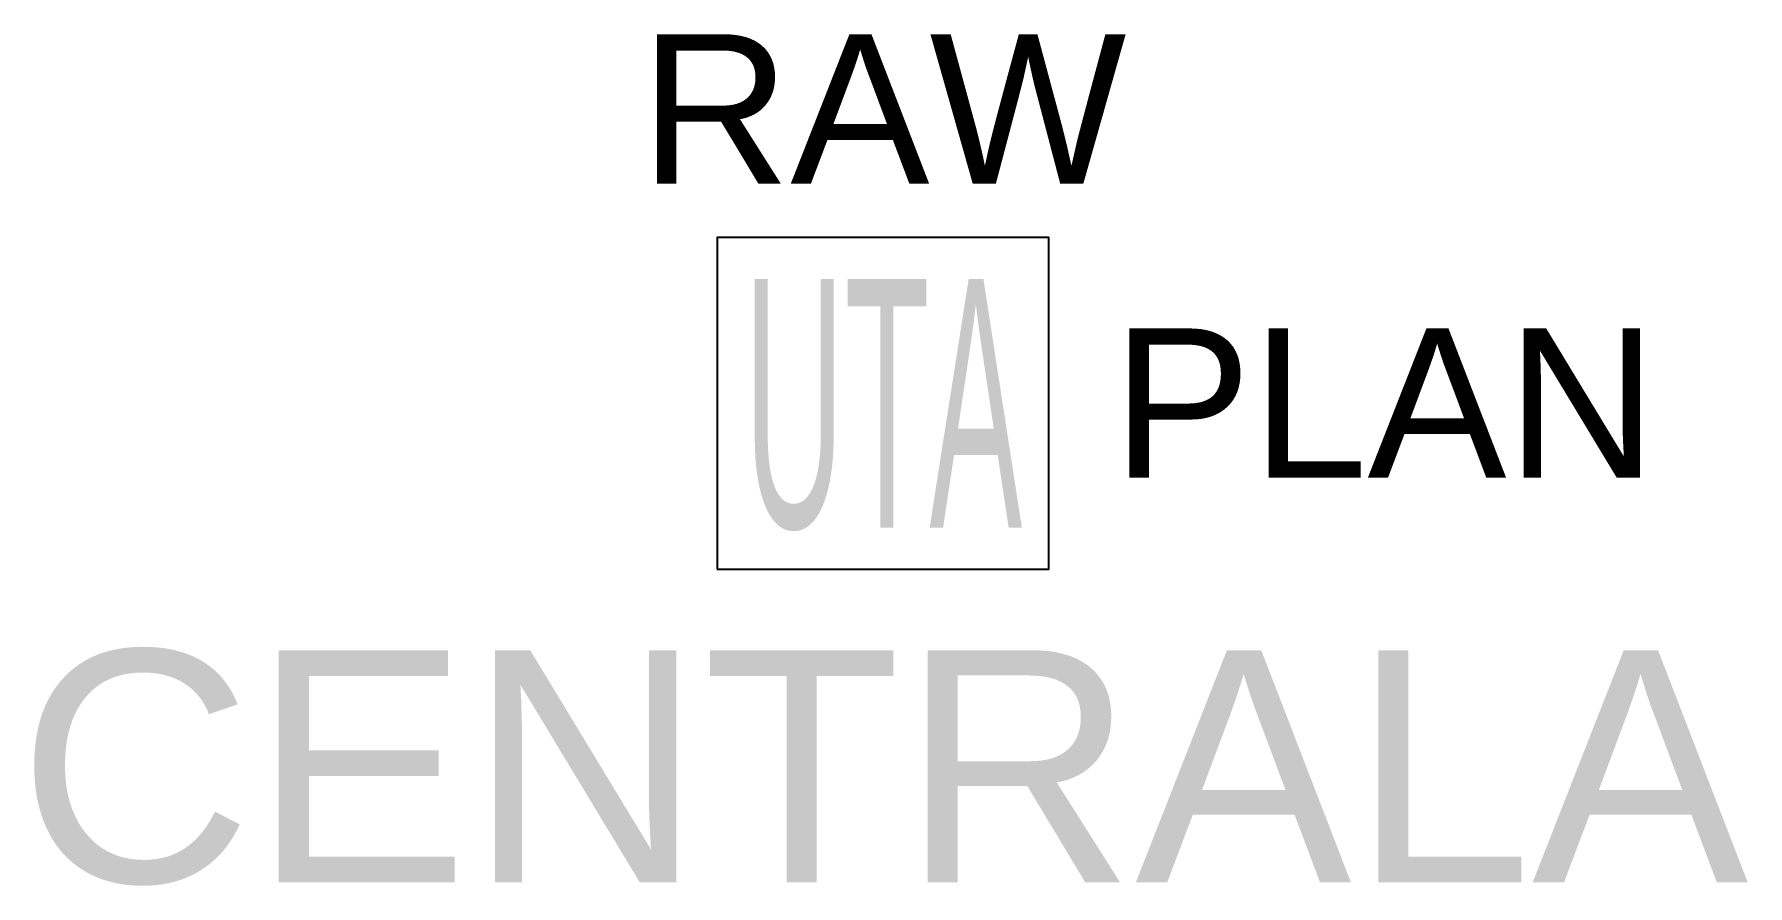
# Model space of a CAD drawing. Header units: millimetres. Extents: x -1023 to 1042, y -582 to 445.
import ezdxf
from ezdxf.enums import TextEntityAlignment as Align

# ---------------------------------------------------------------- set-up
doc = ezdxf.new("R2010")
doc.units = ezdxf.units.MM
doc.styles.add('opis_czujki', font='arial.ttf')
doc.styles.add('opis_czujki_2', font='arial.ttf')
doc.styles.get("Standard").update_dxf_attribs({"font": 'arial.ttf'})

msp = doc.modelspace()

# ---------------------------------------------------------------- texts
for tag, text, height, style, flags, p in [('RAW', 'XX', 180, 'opis_czujki_2', 9, (0, 354.9)), ('CENTRALA', 'xx', 280, 'opis_czujki', 8, (0, -437.9))]:
    msp.add_attdef(tag, text=text, height=height, dxfattribs=dict(style=style, flags=flags)).set_placement(p, align=Align.MIDDLE_CENTER)
at = {"style": 'opis_czujki_2', "flags": 9}
msp.add_attdef('PLAN', (276.4, -89.8), 'xx', height=180, dxfattribs=at)

# ---------------------------------------------------------------- wipeouts: each hides what was drawn before it
msp.add_wipeout([(-200, 200), (200, 200), (200, -200), (-200, -200)])

# ---------------------------------------------------------------- next in the draw order: linework, layer by layer
msp.add_lwpolyline([(-200, -200), (200, -200), (200, 200), (-200, 200)], close=True)

# ---------------------------------------------------------------- next in the draw order: texts
at = {"width": 0.4}
msp.add_text('UTA', height=300, dxfattribs=at).set_placement((0, 0), align=Align.MIDDLE_CENTER)

doc.saveas('drawing.dxf')
